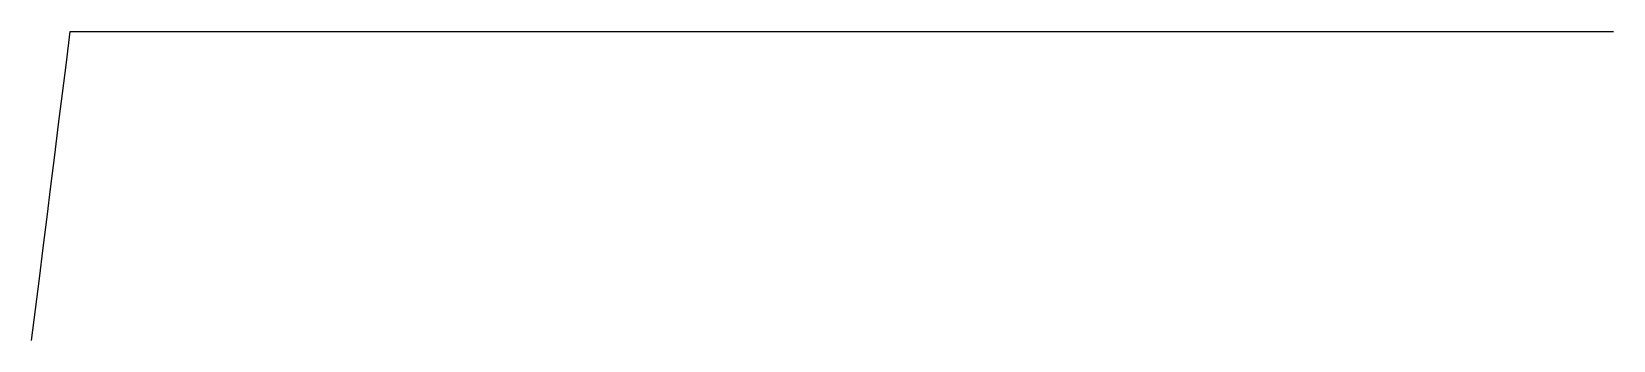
# Model space of a CAD drawing. Header units: metres. Extents: x 0 to 41, y 0 to 8.
import ezdxf

# ---------------------------------------------------------------- set-up
doc = ezdxf.new("R2010")
doc.units = ezdxf.units.M

msp = doc.modelspace()

# ---------------------------------------------------------------- linework, layer by layer
at = {"color": 255}
msp.add_polyline3d([(0, 0, 0), (0.1, 0.8, 0), (0.2, 1.6, 0), (0.3, 2.4, 0), (0.4, 3.2, 0), (0.5, 4, 0), (0.6, 4.8, 0), (0.7, 5.6, 0), (0.8, 6.4, 0), (0.9, 7.2, 0), (1, 8, 0), (1.1, 8, 0), (1.2, 8, 0), (1.3, 8, 0), (1.4, 8, 0), (1.5, 8, 0), (1.6, 8, 0), (1.7, 8, 0), (1.8, 8, 0), (1.9, 8, 0), (2, 8, 0), (2.1, 8, 0), (2.2, 8, 0), (2.3, 8, 0), (2.4, 8, 0), (2.5, 8, 0), (2.6, 8, 0), (2.7, 8, 0), (2.8, 8, 0), (2.9, 8, 0), (3, 8, 0), (3.1, 8, 0), (3.2, 8, 0), (3.3, 8, 0), (3.4, 8, 0), (3.5, 8, 0), (3.6, 8, 0), (3.7, 8, 0), (3.8, 8, 0), (3.9, 8, 0), (4, 8, 0), (4.1, 8, 0), (4.2, 8, 0), (4.3, 8, 0), (4.4, 8, 0), (4.5, 8, 0), (4.6, 8, 0), (4.7, 8, 0), (4.8, 8, 0), (4.9, 8, 0), (5, 8, 0), (5.1, 8, 0), (5.2, 8, 0), (5.3, 8, 0), (5.4, 8, 0), (5.5, 8, 0), (5.6, 8, 0), (5.7, 8, 0), (5.8, 8, 0), (5.9, 8, 0), (6, 8, 0), (6.1, 8, 0), (6.2, 8, 0), (6.3, 8, 0), (6.4, 8, 0), (6.5, 8, 0), (6.6, 8, 0), (6.7, 8, 0), (6.8, 8, 0), (6.9, 8, 0), (7, 8, 0), (7.1, 8, 0), (7.2, 8, 0), (7.3, 8, 0), (7.4, 8, 0), (7.5, 8, 0), (7.6, 8, 0), (7.7, 8, 0), (7.8, 8, 0), (7.9, 8, 0), (8, 8, 0), (8.1, 8, 0), (8.2, 8, 0), (8.3, 8, 0), (8.4, 8, 0), (8.5, 8, 0), (8.6, 8, 0), (8.7, 8, 0), (8.8, 8, 0), (8.9, 8, 0), (9, 8, 0), (9.1, 8, 0), (9.2, 8, 0), (9.3, 8, 0), (9.4, 8, 0), (9.5, 8, 0), (9.6, 8, 0), (9.7, 8, 0), (9.8, 8, 0), (9.9, 8, 0), (10, 8, 0), (10.1, 8, 0), (10.2, 8, 0), (10.3, 8, 0), (10.4, 8, 0), (10.5, 8, 0), (10.6, 8, 0), (10.7, 8, 0), (10.8, 8, 0), (10.9, 8, 0), (11, 8, 0), (11.1, 8, 0), (11.2, 8, 0), (11.3, 8, 0), (11.4, 8, 0), (11.5, 8, 0), (11.6, 8, 0), (11.7, 8, 0), (11.8, 8, 0), (11.9, 8, 0), (12, 8, 0), (12.1, 8, 0), (12.2, 8, 0), (12.3, 8, 0), (12.4, 8, 0), (12.5, 8, 0), (12.6, 8, 0), (12.7, 8, 0), (12.8, 8, 0), (12.9, 8, 0), (13, 8, 0), (13.1, 8, 0), (13.2, 8, 0), (13.3, 8, 0), (13.4, 8, 0), (13.5, 8, 0), (13.6, 8, 0), (13.7, 8, 0), (13.8, 8, 0), (13.9, 8, 0), (14, 8, 0), (14.1, 8, 0), (14.2, 8, 0), (14.3, 8, 0), (14.4, 8, 0), (14.5, 8, 0), (14.6, 8, 0), (14.7, 8, 0), (14.8, 8, 0), (14.9, 8, 0), (15, 8, 0), (15.1, 8, 0), (15.2, 8, 0), (15.3, 8, 0), (15.4, 8, 0), (15.5, 8, 0), (15.6, 8, 0), (15.7, 8, 0), (15.8, 8, 0), (15.9, 8, 0), (16, 8, 0), (16.1, 8, 0), (16.2, 8, 0), (16.3, 8, 0), (16.4, 8, 0), (16.5, 8, 0), (16.6, 8, 0), (16.7, 8, 0), (16.8, 8, 0), (16.9, 8, 0), (17, 8, 0), (17.1, 8, 0), (17.2, 8, 0), (17.3, 8, 0), (17.4, 8, 0), (17.5, 8, 0), (17.6, 8, 0), (17.7, 8, 0), (17.8, 8, 0), (17.9, 8, 0), (18, 8, 0), (18.1, 8, 0), (18.2, 8, 0), (18.3, 8, 0), (18.4, 8, 0), (18.5, 8, 0), (18.6, 8, 0), (18.7, 8, 0), (18.8, 8, 0), (18.9, 8, 0), (19, 8, 0), (19.1, 8, 0), (19.2, 8, 0), (19.3, 8, 0), (19.4, 8, 0), (19.5, 8, 0), (19.6, 8, 0), (19.7, 8, 0), (19.8, 8, 0), (19.9, 8, 0), (20, 8, 0), (20.1, 8, 0), (20.2, 8, 0), (20.3, 8, 0), (20.4, 8, 0), (20.5, 8, 0), (20.6, 8, 0), (20.7, 8, 0), (20.8, 8, 0), (20.9, 8, 0), (21, 8, 0), (21.1, 8, 0), (21.2, 8, 0), (21.3, 8, 0), (21.4, 8, 0), (21.5, 8, 0), (21.6, 8, 0), (21.7, 8, 0), (21.8, 8, 0), (21.9, 8, 0), (22, 8, 0), (22.1, 8, 0), (22.2, 8, 0), (22.3, 8, 0), (22.4, 8, 0), (22.5, 8, 0), (22.6, 8, 0), (22.7, 8, 0), (22.8, 8, 0), (22.9, 8, 0), (23, 8, 0), (23.1, 8, 0), (23.2, 8, 0), (23.3, 8, 0), (23.4, 8, 0), (23.5, 8, 0), (23.6, 8, 0), (23.7, 8, 0), (23.8, 8, 0), (23.9, 8, 0), (24, 8, 0), (24.1, 8, 0), (24.2, 8, 0), (24.3, 8, 0), (24.4, 8, 0), (24.5, 8, 0), (24.6, 8, 0), (24.7, 8, 0), (24.8, 8, 0), (24.9, 8, 0), (25, 8, 0), (25.1, 8, 0), (25.2, 8, 0), (25.3, 8, 0), (25.4, 8, 0), (25.5, 8, 0), (25.6, 8, 0), (25.7, 8, 0), (25.8, 8, 0), (25.9, 8, 0), (26, 8, 0), (26.1, 8, 0), (26.2, 8, 0), (26.3, 8, 0), (26.4, 8, 0), (26.5, 8, 0), (26.6, 8, 0), (26.7, 8, 0), (26.8, 8, 0), (26.9, 8, 0), (27, 8, 0), (27.1, 8, 0), (27.2, 8, 0), (27.3, 8, 0), (27.4, 8, 0), (27.5, 8, 0), (27.6, 8, 0), (27.7, 8, 0), (27.8, 8, 0), (27.9, 8, 0), (28, 8, 0), (28.1, 8, 0), (28.2, 8, 0), (28.3, 8, 0), (28.4, 8, 0), (28.5, 8, 0), (28.6, 8, 0), (28.7, 8, 0), (28.8, 8, 0), (28.9, 8, 0), (29, 8, 0), (29.1, 8, 0), (29.2, 8, 0), (29.3, 8, 0), (29.4, 8, 0), (29.5, 8, 0), (29.6, 8, 0), (29.7, 8, 0), (29.8, 8, 0), (29.9, 8, 0), (30, 8, 0), (30.1, 8, 0), (30.2, 8, 0), (30.3, 8, 0), (30.4, 8, 0), (30.5, 8, 0), (30.6, 8, 0), (30.7, 8, 0), (30.8, 8, 0), (30.9, 8, 0), (31, 8, 0), (31.1, 8, 0), (31.2, 8, 0), (31.3, 8, 0), (31.4, 8, 0), (31.5, 8, 0), (31.6, 8, 0), (31.7, 8, 0), (31.8, 8, 0), (31.9, 8, 0), (32, 8, 0), (32.1, 8, 0), (32.2, 8, 0), (32.3, 8, 0), (32.4, 8, 0), (32.5, 8, 0), (32.6, 8, 0), (32.7, 8, 0), (32.8, 8, 0), (32.9, 8, 0), (33, 8, 0), (33.1, 8, 0), (33.2, 8, 0), (33.3, 8, 0), (33.4, 8, 0), (33.5, 8, 0), (33.6, 8, 0), (33.7, 8, 0), (33.8, 8, 0), (33.9, 8, 0), (34, 8, 0), (34.1, 8, 0), (34.2, 8, 0), (34.3, 8, 0), (34.4, 8, 0), (34.5, 8, 0), (34.6, 8, 0), (34.7, 8, 0), (34.8, 8, 0), (34.9, 8, 0), (35, 8, 0), (35.1, 8, 0), (35.2, 8, 0), (35.3, 8, 0), (35.4, 8, 0), (35.5, 8, 0), (35.6, 8, 0), (35.7, 8, 0), (35.8, 8, 0), (35.9, 8, 0), (36, 8, 0), (36.1, 8, 0), (36.2, 8, 0), (36.3, 8, 0), (36.4, 8, 0), (36.5, 8, 0), (36.6, 8, 0), (36.7, 8, 0), (36.8, 8, 0), (36.9, 8, 0), (37, 8, 0), (37.1, 8, 0), (37.2, 8, 0), (37.3, 8, 0), (37.4, 8, 0), (37.5, 8, 0), (37.6, 8, 0), (37.7, 8, 0), (37.8, 8, 0), (37.9, 8, 0), (38, 8, 0), (38.1, 8, 0), (38.2, 8, 0), (38.3, 8, 0), (38.4, 8, 0), (38.5, 8, 0), (38.6, 8, 0), (38.7, 8, 0), (38.8, 8, 0), (38.9, 8, 0), (39, 8, 0), (39.1, 8, 0), (39.2, 8, 0), (39.3, 8, 0), (39.4, 8, 0), (39.5, 8, 0), (39.6, 8, 0), (39.7, 8, 0), (39.8, 8, 0), (39.9, 8, 0), (40, 8, 0), (40.1, 8, 0), (40.2, 8, 0), (40.3, 8, 0), (40.4, 8, 0), (40.5, 8, 0), (40.6, 8, 0), (40.7, 8, 0), (40.8, 8, 0), (40.9, 8, 0), (41, 8, 0)], dxfattribs=at)

doc.saveas('drawing.dxf')
